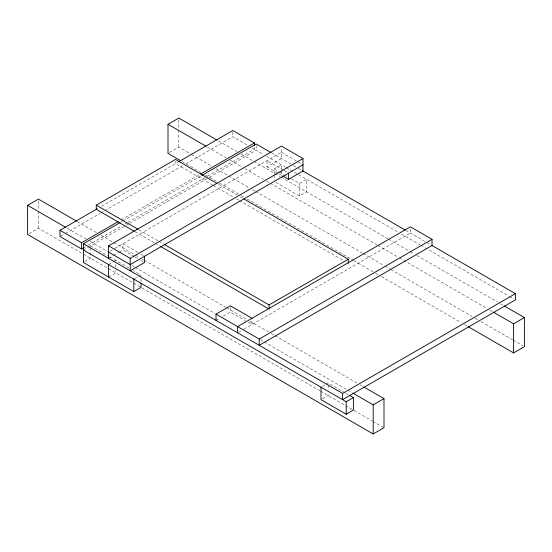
<?xml version="1.0" encoding="UTF-8"?>
<svg xmlns="http://www.w3.org/2000/svg" width="552" height="552" viewBox="0 0 552 552"><rect width="100%" height="100%" fill="white"/><g stroke="black" fill="none" stroke-linecap="round" stroke-linejoin="round"><path stroke-width="0.41" stroke-dasharray="2.76 2.07" d="M29.042 233.599L38.398 228.197L319.808 390.664M169.443 152.538L178.8 147.136L190.744 154.029M101.465 206.338L177.682 162.329M60.748 236.077L64.467 233.931M65.212 233.496L100.222 213.286M100.968 212.858L103.942 211.14M104.687 210.705L182.898 165.559M185.879 163.834L232.799 136.744L247.696 145.342M121.074 219.951L200.031 174.37M120.64 222.283L122.13 221.421M122.875 220.993L201.08 175.84M83.835 247.689L85.325 246.827M88.306 245.109L121.82 225.761M124.8 224.036L127.036 222.746M127.781 222.318L206.731 176.737M207.476 176.309L254.403 149.212L254.403 146.101M83.4 250.022L87.72 247.524M88.437 247.11L125.856 225.506M126.601 225.078L128.837 223.788M129.582 223.36L208.532 177.778M209.277 177.344L256.197 150.254L263.649 154.553M84.842 261.662L90.597 258.336L90.597 253.347M110.027 251.257L114.347 248.766M115.064 248.352L281.403 152.331M108.585 258.322L112.905 255.831M113.629 255.417L118.666 252.505M119.384 252.091L122.986 250.008L134.157 256.459M283.383 170.106L267.002 160.646L267.002 166.883L281.403 158.569L281.389 147.646M108.613 264.56L112.939 262.062M113.643 261.662L115.816 260.399M274.199 173.949L274.199 168.96L281.403 164.806L281.403 169.788M108.599 277.042L115.816 272.874L115.816 270.377M134.536 278.691L138.138 276.614M138.856 276.2L141.015 274.951L133.605 270.673M291.249 178.8L299.398 183.512L306.601 179.352L306.601 191.82L299.398 195.981L275.683 182.284M216.025 320.353L220.351 317.862M223.229 316.199L230.425 312.046L245.323 320.643M238.374 332.394L243.391 329.503M244.108 329.089L410.426 233.061L410.426 228.383M322.437 386.365L325.321 384.703M326.039 384.289L328.198 383.04L345.248 392.879M322.437 398.834L328.198 395.508L328.198 393.017M281.389 152.324L303 164.8M271.839 153.049L292.698 165.089M293.319 165.448L297.783 168.029M298.528 168.457L303 171.037M405.913 230.453L431.284 245.102M252.167 147.922L254.403 149.212M266.63 156.271L285.246 167.028M285.991 167.456L398.461 232.385M401.442 234.11L420.065 244.86M420.81 245.288L508.696 296.031M509.441 296.458L513.912 299.039M284.128 170.534L287.854 172.686M274.199 168.96L278.65 171.527M279.388 171.955L283.838 174.522M284.577 174.95L287.544 176.661M267.002 166.883L278.173 173.335M278.919 173.763L281.154 175.053M218.364 140.877L237.022 151.655M241.5 154.236L274.344 173.197M275.089 173.632L280.312 176.647M281.065 177.082L387.801 238.705M388.546 239.133L409.446 251.201M410.198 251.636L413.924 253.789M416.912 255.514L497.531 302.054M500.512 303.779L503.5 305.504M207.559 147.115L226.223 157.886M229.956 160.045L241.9 166.939M244.881 168.664L263.545 179.434M266.526 181.159L269.514 182.885M270.259 183.312L377.002 244.943M377.747 245.371L398.647 257.439M399.393 257.867L486.726 308.292M489.714 310.01L492.701 311.735M191.489 154.463L211.644 166.097M216.122 168.684L228.066 175.577M228.811 176.012L249.711 188.08M252.699 189.798L254.934 191.095M255.679 191.523L362.422 253.154M363.168 253.582L384.068 265.65M384.813 266.078L390.043 269.093M390.788 269.528L472.146 316.503M475.134 318.221L478.122 319.946M481.109 321.671L512.456 339.77M513.201 340.204L522.91 345.807M182.181 161.564L200.845 172.334M205.323 174.922L218.758 182.677M219.503 183.105L240.403 195.173M241.148 195.608L244.136 197.326M247.123 199.051L353.114 260.247M353.86 260.682L374.76 272.743M375.512 273.178L378.493 274.903M381.48 276.621L461.348 322.734M464.335 324.459L467.323 326.184M218.682 184.389L237.298 195.139M240.279 196.857L242.514 198.147M212.72 185.106L175.481 163.599L175.481 161.108M213.465 185.534L233.579 197.147M236.56 198.865L238.788 200.155M239.533 200.583L343.813 260.785M138.738 229.68L158.1 240.865M158.845 241.293L163.316 243.874M135.012 231.688L154.374 242.866M155.119 243.301L159.59 245.881M137.883 252.374L122.986 243.777L122.986 250.008M140.863 254.099L144.583 256.245M77.218 221.504L96.621 232.709M101.099 235.297L113.043 242.19M113.788 242.625L134.688 254.693M135.44 255.121L139.166 257.273M142.154 258.998L143.644 259.861M144.396 260.296L225.754 307.264M226.499 307.699L246.654 319.332M249.642 321.057L268.3 331.828M271.287 333.553L274.275 335.278M275.02 335.706L357.13 383.116M360.111 384.841L363.099 386.559M134.902 256.894L137.883 258.612M140.863 260.33L144.583 262.483M248.303 322.361L252.029 324.514L252.029 319.836M67.158 228.176L85.822 238.947M90.3 241.534L107.467 251.443M132.1 265.664L134.343 266.961M135.088 267.389L214.956 313.501M260.489 339.79L263.476 341.515M264.222 341.943L347.077 389.781M347.822 390.209L352.3 392.796M90.597 245.861L109.13 256.563M109.869 256.99L129.154 268.106M345.987 393.307L348.208 394.59M320.553 391.099L372.055 420.831M372.8 421.259L383.254 427.296M328.198 384.703L328.198 389.691M299.398 183.512L299.398 195.981M281.403 170.623L281.403 175.612M274.199 174.777L274.199 179.766M256.197 145.576L256.197 150.254M232.799 132.066L232.799 136.744M230.425 307.367L230.425 312.046M178.8 119.749L178.8 129.161M178.8 130.017L178.8 147.136M141.015 279.105L141.015 282.431M115.816 264.56L115.803 267.065M90.597 247.524L90.597 252.512M38.398 200.811L38.398 210.222M38.398 211.078L38.398 228.197"/><path stroke-width="0.83" d="M363.844 386.993L383.999 398.627L383.999 427.724L373.2 433.962L27.6 234.434L27.6 205.33L38.398 199.1L76.466 221.076M180.69 160.701L168.001 153.373L168.001 124.276L178.8 118.038L216.867 140.015M134.267 231.26L96.283 209.325L96.283 205.172L175.481 159.445L217.191 183.526M83.835 247.689L81.599 248.98L60.002 236.511L60.002 230.274L97.242 208.773M178.427 161.902L232.799 130.507L254.403 142.982L254.403 145.321M60.002 230.274L81.599 242.742L118.093 221.676M200.769 173.942L254.403 142.982M141.015 283.266L141.015 287.419L133.819 291.58L83.4 262.49L83.4 243.784L119.894 222.711M201.825 175.412L256.197 144.017L271.094 152.621M108.585 258.322L108.585 245.854L281.389 146.087L302.986 158.562L303 171.037L288.599 179.352L282.645 175.909M108.585 245.854L130.189 258.322L302.986 158.562M303 164.8L130.189 264.56L108.585 252.091M216.025 320.353L216.025 314.123L230.425 305.808L252.029 318.276M164.061 244.301L269.079 304.939L348.277 259.212L348.277 263.366M259.226 339.059L432.03 239.299L432.03 245.53L259.226 345.297L259.226 339.059L216.025 314.123M342.599 393.431L515.402 293.664L515.402 299.902L342.599 399.669L342.599 393.431L83.4 243.784M83.4 250.022L346.201 401.746L353.397 397.592L353.397 410.06L346.201 414.214L321.002 399.669L321.002 387.193M353.045 393.224L373.2 404.864L383.999 398.627M493.447 312.17L513.601 323.803L524.4 317.566L524.4 346.67L513.601 352.9L468.068 326.611M432.03 239.299L410.426 226.824L237.629 326.591L237.629 332.828M302.379 170.678L405.168 230.025M431.981 245.502L515.402 293.664M504.245 305.932L524.4 317.566M168.001 124.276L206.068 146.252M244.005 199.01L348.277 259.212M96.283 205.172L137.993 229.252M160.335 246.309L268.334 308.665M27.6 205.33L65.667 227.314M349.692 395.446L353.397 397.592M513.601 323.803L513.601 352.9M373.2 404.864L373.2 433.962M346.201 401.746L346.201 414.214M288.599 173.114L288.599 179.352M269.079 304.939L269.079 309.092M144.583 256.245L144.583 262.483L130.189 270.797L130.189 258.322M133.819 279.105L133.819 291.58M108.613 264.56L108.599 277.042M81.599 242.742L81.599 248.98"/></g></svg>
